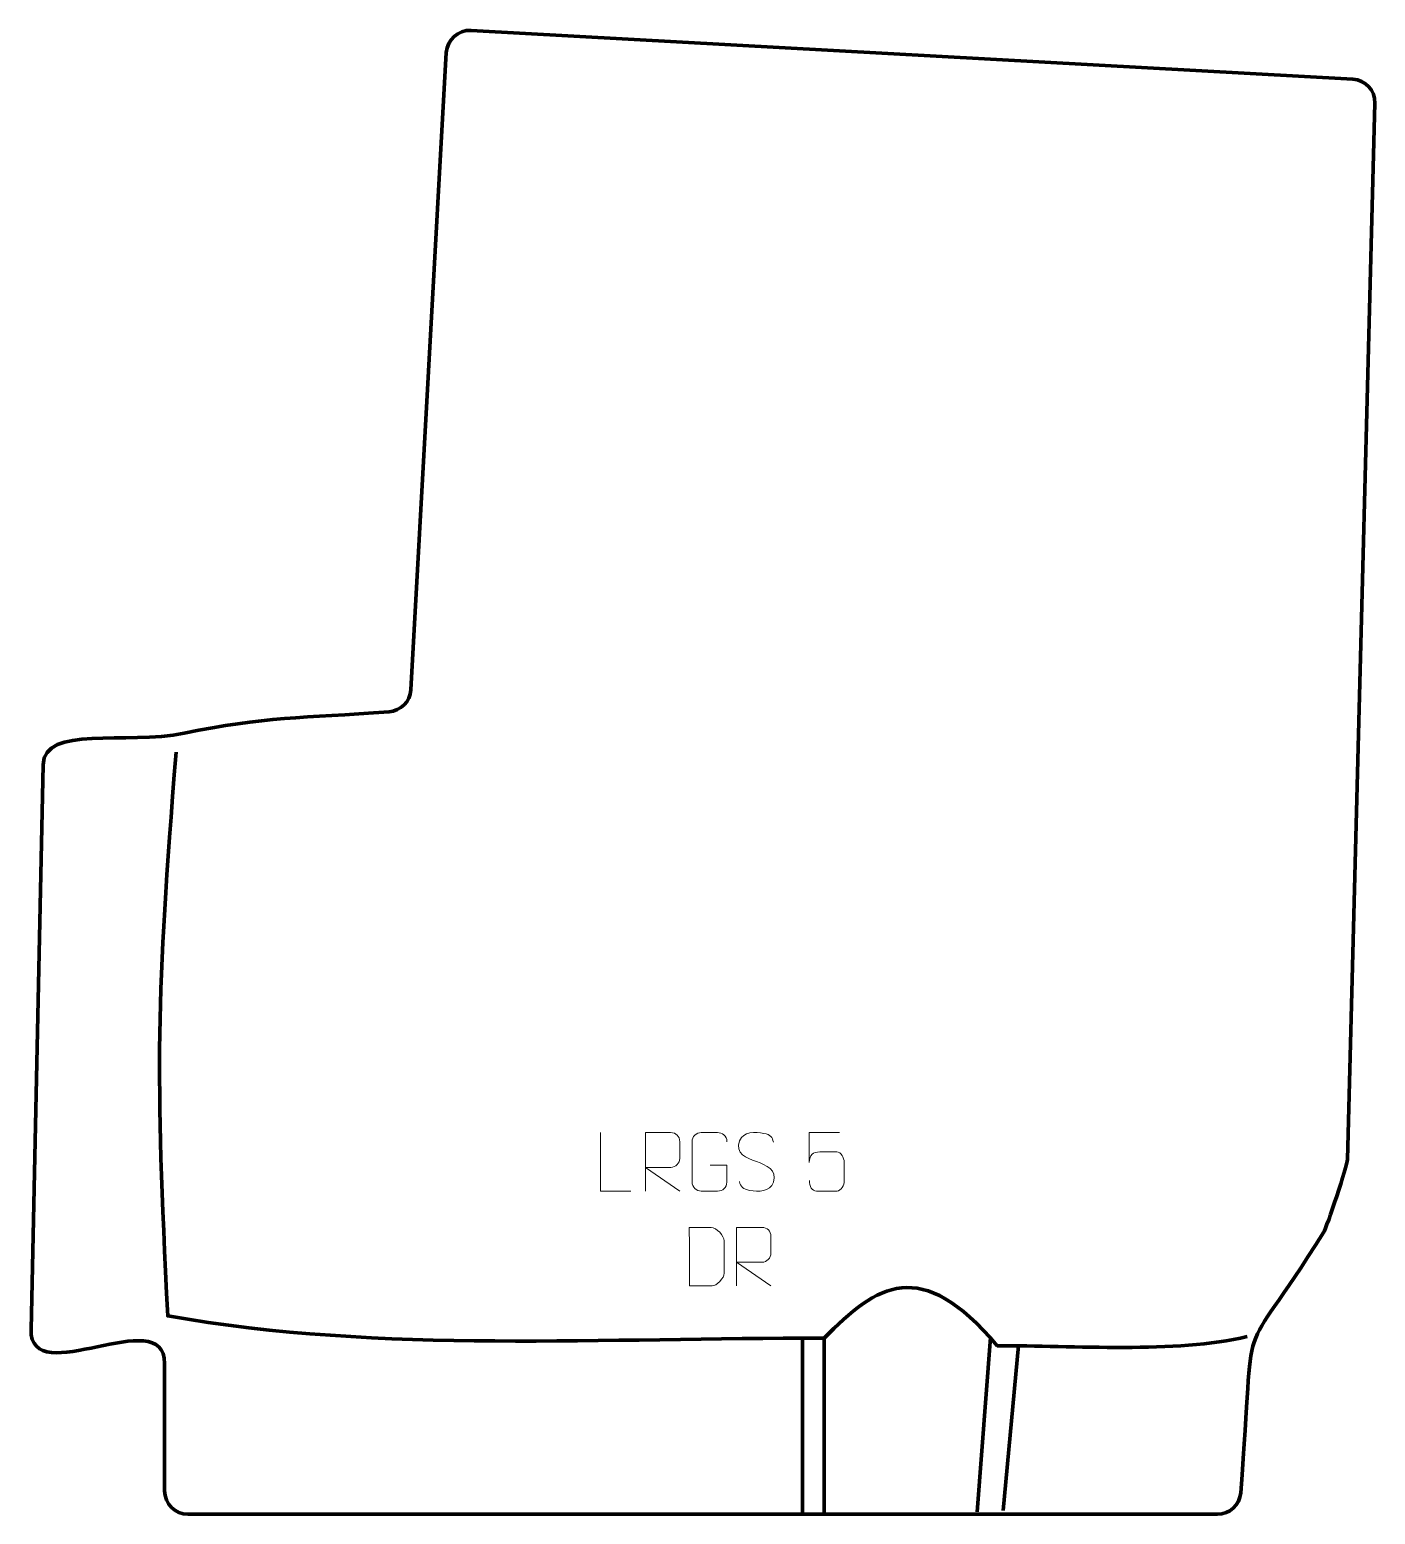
# Model space of a CAD drawing. Header units: millimetres. Extents: x 2026 to 2600, y -21 to 611.
import ezdxf

# ---------------------------------------------------------------- set-up
doc = ezdxf.new("R2010")
doc.units = ezdxf.units.MM
doc.header["$MEASUREMENT"] = 0
doc.layers.add('layer 1', color=7, linetype='Continuous')

msp = doc.modelspace()

# ---------------------------------------------------------------- linework, layer by layer
at = {"layer": 'layer 1', "color": 230, "lineweight": 200}
msp.add_open_spline([(2590.0804, 590.2882), (2590.0804, 590.2882), (2214.292, 611.0722), (2214.292, 611.0722), (2214.292, 611.0722), (2208.7946, 611.3762), (2204.0627, 607.1427), (2203.7554, 601.6455), (2203.7554, 601.6455), (2203.7554, 601.6455), (2188.5754, 330.054), (2188.5754, 330.054), (2188.5754, 330.054), (2188.2934, 325.0091), (2184.3687, 321.0127), (2179.3297, 320.6394), (2179.3297, 320.6394), (2142.5535, 317.9151), (2126.2356, 318.6131), (2092.075, 311.5448), (2092.075, 311.5448), (2067.0496, 306.3667), (2032.3293, 315.1376), (2031.9612, 298.0671), (2031.9612, 298.0671), (2031.9612, 298.0671), (2026.7717, 57.4053), (2026.7717, 57.4053), (2026.7717, 57.4053), (2026.1956, 30.6908), (2083.6632, 69.2335), (2083.6632, 42.855), (2083.6632, 42.855), (2083.6632, 42.855), (2083.6632, -11.4055), (2083.6632, -11.4055), (2083.6632, -11.4055), (2083.6632, -16.9133), (2088.1554, -21.4055), (2093.6632, -21.4055), (2093.6632, -21.4055), (2093.6632, -21.4055), (2532.3372, -21.4055), (2532.3372, -21.4055), (2532.3372, -21.4055), (2537.565, -21.4055), (2541.8883, -17.4144), (2542.3054, -12.2033), (2542.3054, -12.2033), (2549.0821, 72.4675), (2539.1785, 37.3799), (2577.6227, 98.7302), (2577.6227, 98.7302), (2579.018, 100.9569), (2587.7569, 127.3228), (2587.8214, 129.8077), (2587.8214, 129.8077), (2587.8214, 129.8077), (2599.5247, 580.0436), (2599.5247, 580.0436), (2599.5247, 580.0436), (2599.6652, 585.4469), (2595.4773, 589.9897), (2590.0804, 590.2882)], degree=3, knots=[0, 0, 0, 0, 0.05882353, 0.05882353, 0.05882353, 0.05882353, 0.11764706, 0.11764706, 0.11764706, 0.11764706, 0.17647059, 0.17647059, 0.17647059, 0.17647059, 0.23529412, 0.23529412, 0.23529412, 0.23529412, 0.29411765, 0.29411765, 0.29411765, 0.29411765, 0.35294118, 0.35294118, 0.35294118, 0.35294118, 0.41176471, 0.41176471, 0.41176471, 0.41176471, 0.47058824, 0.47058824, 0.47058824, 0.47058824, 0.52941176, 0.52941176, 0.52941176, 0.52941176, 0.58823529, 0.58823529, 0.58823529, 0.58823529, 0.64705882, 0.64705882, 0.64705882, 0.64705882, 0.70588235, 0.70588235, 0.70588235, 0.70588235, 0.76470588, 0.76470588, 0.76470588, 0.76470588, 0.82352941, 0.82352941, 0.82352941, 0.82352941, 0.88235294, 0.88235294, 0.88235294, 0.88235294, 1, 1, 1, 1], dxfattribs=at)
at = {"layer": 'layer 1', "color": 142, "lineweight": 200}
msp.add_open_spline([(2545.0653, 54.3504), (2514.5954, 47.0956), (2470.8354, 50.5941), (2438.5263, 50.4699), (2438.5263, 50.4699), (2405.8263, 89.0393), (2387.2499, 76.5669), (2364.7958, 53.6449), (2364.7958, 53.6449), (2271.8742, 54.0569), (2176.723, 46.9145), (2085.043, 63.1699), (2085.043, 63.1699), (2079.6773, 168.5308), (2080.1839, 198.3291), (2088.5707, 303.4116)], degree=3, knots=[0, 0, 0, 0, 0.2, 0.2, 0.2, 0.2, 0.4, 0.4, 0.4, 0.4, 0.6, 0.6, 0.6, 0.6, 1, 1, 1, 1], dxfattribs=at)
at = {"layer": 'layer 1', "color": 250, "lineweight": 9}
for points, knots in [([(2282.3824, 116.3575), (2282.3824, 116.3575), (2269.4333, 116.3575), (2269.4333, 116.3575), (2269.4333, 116.3575), (2269.4333, 116.3575), (2269.4333, 141.3111), (2269.4333, 141.3111)], [0, 0, 0, 0, 0.33333333, 0.33333333, 0.33333333, 0.33333333, 1, 1, 1, 1]), ([(2288.5758, 116.3576), (2288.5758, 116.3576), (2288.5758, 141.3111), (2288.5758, 141.3111), (2288.5758, 141.3111), (2292.1706, 141.3111), (2295.7661, 141.3111), (2299.3613, 141.3111), (2299.3613, 141.3111), (2301.6866, 141.2734), (2303.2439, 139.7834), (2303.2398, 137.417), (2303.2398, 137.417), (2303.2394, 135.3815), (2303.2394, 132.3221), (2303.2398, 130.2861), (2303.2398, 130.2861), (2303.2333, 128.4106), (2301.421, 126.4688), (2299.4115, 126.4497), (2299.4115, 126.4497), (2299.4115, 126.4497), (2288.5758, 126.4497), (2288.5758, 126.4497), (2288.5758, 126.4497), (2288.5758, 126.4497), (2303.2305, 116.3576), (2303.2305, 116.3576)], [0, 0, 0, 0, 0.125, 0.125, 0.125, 0.125, 0.25, 0.25, 0.25, 0.25, 0.375, 0.375, 0.375, 0.375, 0.5, 0.5, 0.5, 0.5, 0.625, 0.625, 0.625, 0.625, 0.75, 0.75, 0.75, 0.75, 1, 1, 1, 1]), ([(2316.1628, 127.3433), (2316.1628, 127.3433), (2323.3309, 127.3433), (2323.3309, 127.3433), (2323.3309, 127.3433), (2323.3309, 127.3433), (2323.3309, 120.1752), (2323.3309, 120.1752), (2323.3309, 120.1752), (2323.1912, 117.8518), (2321.514, 116.3722), (2319.3662, 116.3614), (2319.3662, 116.3614), (2317.0344, 116.3618), (2314.7024, 116.3618), (2312.3709, 116.3614), (2312.3709, 116.3614), (2310.446, 116.256), (2308.4738, 118.1405), (2308.485, 120.1578), (2308.485, 120.1578), (2308.4854, 125.9279), (2308.4854, 131.6976), (2308.485, 137.4669), (2308.485, 137.4669), (2308.4892, 139.605), (2310.236, 141.3242), (2312.3883, 141.3108), (2312.3883, 141.3108), (2314.714, 141.3108), (2317.0401, 141.3108), (2319.3662, 141.3108), (2319.3662, 141.3108), (2321.3129, 141.3462), (2323.3043, 139.8547), (2323.3309, 137.417)], [0, 0, 0, 0, 0.1, 0.1, 0.1, 0.1, 0.2, 0.2, 0.2, 0.2, 0.3, 0.3, 0.3, 0.3, 0.4, 0.4, 0.4, 0.4, 0.5, 0.5, 0.5, 0.5, 0.6, 0.6, 0.6, 0.6, 0.7, 0.7, 0.7, 0.7, 0.8, 0.8, 0.8, 0.8, 1, 1, 1, 1]), ([(2335.9134, 129.0082), (2331.6651, 130.4786), (2326.757, 132.2744), (2328.7621, 137.7947), (2328.7621, 137.7947), (2330.2656, 141.9346), (2335.4792, 141.5461), (2339.0828, 140.945), (2339.0828, 140.945), (2341.9434, 140.4678), (2342.8081, 139.2546), (2343.1187, 137.1705)], [0, 0, 0, 0, 0.25, 0.25, 0.25, 0.25, 0.5, 0.5, 0.5, 0.5, 1, 1, 1, 1]), ([(2371.3021, 141.2891), (2371.3021, 141.2891), (2358.4504, 141.2891), (2358.4504, 141.2891), (2358.4504, 141.2891), (2358.4507, 137.0585), (2358.4507, 132.8276), (2358.4504, 128.5964), (2358.4504, 128.5964), (2358.4501, 131.9065), (2360.0811, 132.9783), (2362.8931, 133.0388), (2362.8931, 133.0388), (2365.3327, 133.0391), (2367.7722, 133.0391), (2370.2114, 133.0388), (2370.2114, 133.0388), (2371.8612, 133.0456), (2373.3361, 130.6651), (2373.3646, 128.5964), (2373.3646, 128.5964), (2373.3643, 126.0091), (2373.3643, 123.4215), (2373.3646, 120.8338), (2373.3646, 120.8338), (2373.4108, 118.8744), (2371.9114, 116.4381), (2370.2855, 116.3796), (2370.2855, 116.3796), (2368.329, 116.3799), (2363.434, 116.3799), (2361.477, 116.3796), (2361.477, 116.3796), (2359.6315, 116.3708), (2358.5244, 118.3356), (2358.5036, 120.8867)], [0, 0, 0, 0, 0.1, 0.1, 0.1, 0.1, 0.2, 0.2, 0.2, 0.2, 0.3, 0.3, 0.3, 0.3, 0.4, 0.4, 0.4, 0.4, 0.5, 0.5, 0.5, 0.5, 0.6, 0.6, 0.6, 0.6, 0.7, 0.7, 0.7, 0.7, 0.8, 0.8, 0.8, 0.8, 1, 1, 1, 1]), ([(2335.9134, 129.0081), (2339.932, 127.3614), (2344.9615, 125.4731), (2343.1275, 120.1128), (2343.1275, 120.1128), (2341.6677, 115.8464), (2336.7569, 116.1031), (2333.0308, 116.6578), (2333.0308, 116.6578), (2330.2808, 117.0676), (2329.0599, 118.2811), (2328.6819, 120.3933)], [0, 0, 0, 0, 0.25, 0.25, 0.25, 0.25, 0.5, 0.5, 0.5, 0.5, 1, 1, 1, 1]), ([(2307.374, 75.9628), (2309.7058, 75.9632), (2314.656, 75.9392), (2316.9875, 75.9389), (2316.9875, 75.9389), (2318.9125, 75.8335), (2322.2311, 79.3751), (2322.2199, 81.3924), (2322.2199, 81.3924), (2322.2195, 87.1625), (2322.2195, 89.3322), (2322.2199, 95.1015), (2322.2199, 95.1015), (2322.2156, 97.2396), (2318.8411, 100.8997), (2316.6887, 100.8862), (2316.6887, 100.8862), (2314.363, 100.8862), (2309.6387, 100.8862), (2307.3126, 100.8862), (2307.3126, 100.8862), (2307.313, 95.1393), (2307.3743, 81.7101), (2307.374, 75.9628)], [0, 0, 0, 0, 0.14285714, 0.14285714, 0.14285714, 0.14285714, 0.28571429, 0.28571429, 0.28571429, 0.28571429, 0.42857143, 0.42857143, 0.42857143, 0.42857143, 0.57142857, 0.57142857, 0.57142857, 0.57142857, 0.71428571, 0.71428571, 0.71428571, 0.71428571, 1, 1, 1, 1]), ([(2327.4342, 75.9347), (2327.4342, 75.9347), (2327.4342, 100.8882), (2327.4342, 100.8882), (2327.4342, 100.8882), (2331.029, 100.8882), (2334.6245, 100.8882), (2338.2197, 100.8882), (2338.2197, 100.8882), (2340.545, 100.8505), (2342.1023, 99.3605), (2342.0982, 96.9941), (2342.0982, 96.9941), (2342.0978, 94.9586), (2342.0978, 91.8992), (2342.0982, 89.8632), (2342.0982, 89.8632), (2342.0917, 87.9877), (2340.2794, 86.0459), (2338.2699, 86.0268), (2338.2699, 86.0268), (2338.2699, 86.0268), (2327.4342, 86.0268), (2327.4342, 86.0268), (2327.4342, 86.0268), (2327.4342, 86.0268), (2342.0889, 75.9347), (2342.0889, 75.9347)], [0, 0, 0, 0, 0.125, 0.125, 0.125, 0.125, 0.25, 0.25, 0.25, 0.25, 0.375, 0.375, 0.375, 0.375, 0.5, 0.5, 0.5, 0.5, 0.625, 0.625, 0.625, 0.625, 0.75, 0.75, 0.75, 0.75, 1, 1, 1, 1])]:
    msp.add_open_spline(points, degree=3, knots=knots, dxfattribs=at)
at = {"layer": 'layer 1', "color": 142, "lineweight": 200}
for points in [[(2355.5706, 53.3693), (2355.5706, 53.3693), (2355.5045, -21.4055), (2355.5045, -21.4055)], [(2364.7958, 53.6449), (2364.7958, 53.6449), (2364.7958, -21.4055), (2364.7958, -21.4055)], [(2435.6097, 53.91), (2435.6097, 53.91), (2429.9403, -20.3171), (2429.9403, -20.3171)], [(2447.5758, 50.5046), (2447.5758, 50.5046), (2441.0524, -19.7879), (2441.0524, -19.7879)]]:
    msp.add_open_spline(points, degree=3, dxfattribs=at)

doc.saveas('drawing.dxf')
